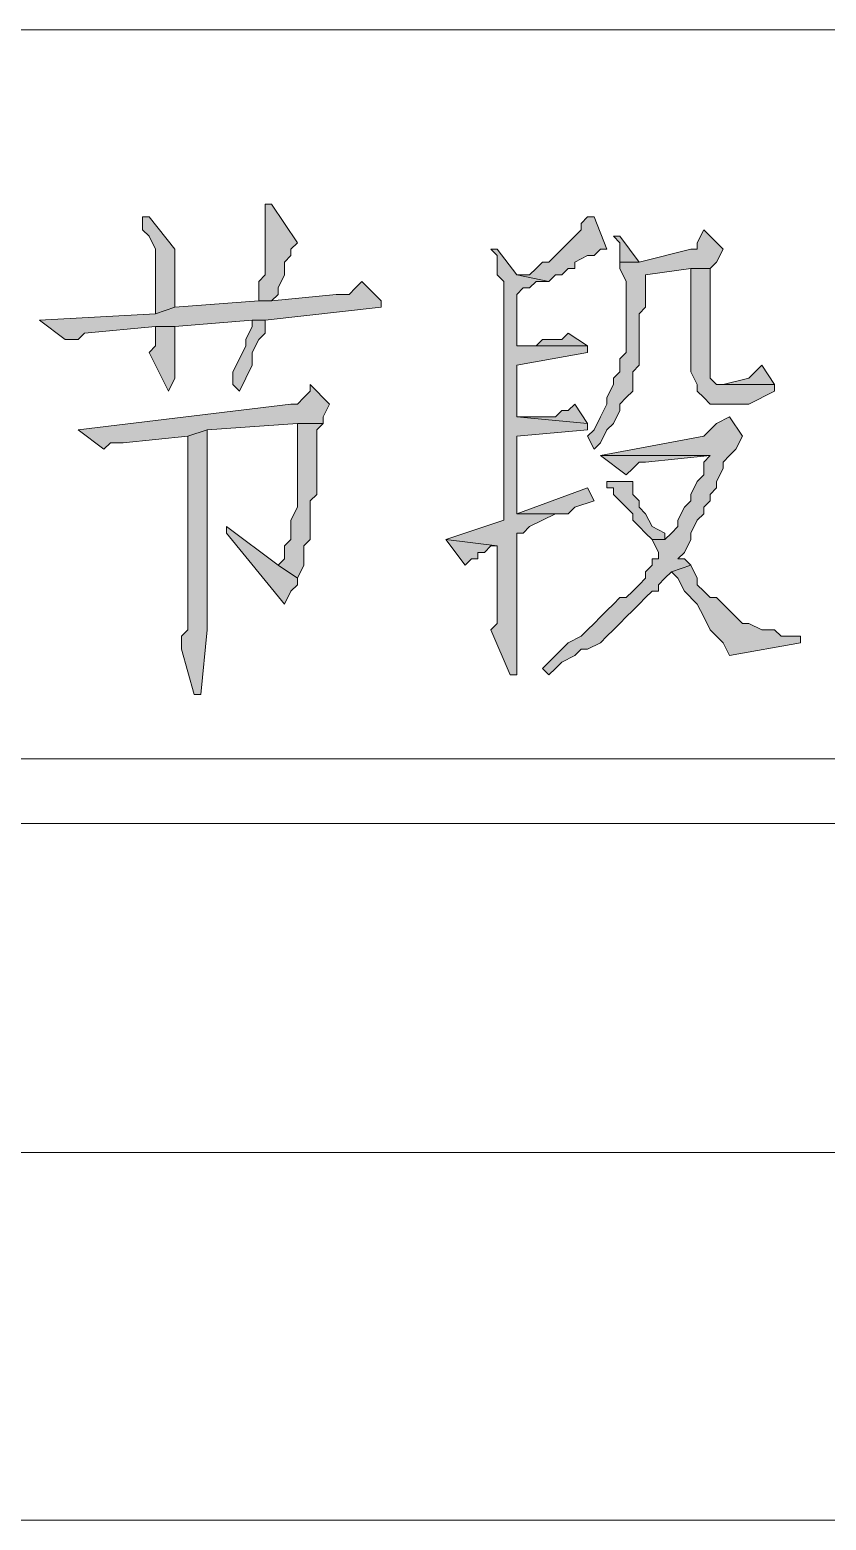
# Model space of a CAD drawing. Header units: millimetres. Extents: x 6 to 291, y 4 to 206.
# Drawn here: x 156.36 to 161.59, y 172.3 to 182.08 of the extents above; entities that cross this region are included whole.
import ezdxf

# ---------------------------------------------------------------- set-up
doc = ezdxf.new("R2010")
doc.units = ezdxf.units.MM
doc.layers.add('C00-00-00', color=7, linetype='Continuous')

msp = doc.modelspace()

# ---------------------------------------------------------------- hatches: boundary and pattern name
at = {"layer": 'C00-00-00'}
h = msp.add_hatch(color=256, dxfattribs=at)
h.dxf.hatch_style = 2
h.paths.add_polyline_path([(157.90333, 180.93267), (157.90333, 180.636336), (157.90333, 180.594003), (157.90333, 180.467003), (157.860997, 180.42467), (157.860997, 180.382336), (157.860997, 180.29767), (157.945663, 180.29767), (157.987997, 180.340003), (157.987997, 180.382336), (158.03033, 180.467003), (158.03033, 180.55167), (158.072663, 180.594003), (158.072663, 180.636336), (158.114997, 180.67867), (157.945663, 180.93267)])
h = msp.add_hatch(color=256, dxfattribs=at)
h.dxf.hatch_style = 2
h.paths.add_polyline_path([(157.141329, 180.848003), (157.098996, 180.848003), (157.098996, 180.763336), (157.141329, 180.721003), (157.183662, 180.636336), (157.183662, 180.340003), (157.183662, 180.255336), (157.183662, 180.213003), (157.310662, 180.255336), (157.310662, 180.55167), (157.310662, 180.636336)])
h = msp.add_hatch(color=256, dxfattribs=at)
h.dxf.hatch_style = 2
h.paths.add_polyline_path([(160.062339, 180.848003), (160.020006, 180.848003), (159.977672, 180.80567), (159.977672, 180.763336), (159.935339, 180.721003), (159.893006, 180.67867), (159.850672, 180.636336), (159.808339, 180.594003), (159.766006, 180.55167), (159.723672, 180.55167), (159.681339, 180.509336), (159.639006, 180.467003), (159.554339, 180.467003), (159.766006, 180.42467), (159.808339, 180.467003), (159.850672, 180.467003), (159.893006, 180.509336), (159.935339, 180.509336), (159.935339, 180.55167), (160.020006, 180.594003), (160.062339, 180.594003), (160.104672, 180.636336), (160.147006, 180.636336)])
h = msp.add_hatch(color=256, dxfattribs=at)
h.dxf.hatch_style = 2
h.paths.add_polyline_path([(160.781998, 180.763336), (160.739665, 180.67867), (160.739665, 180.636336), (160.697331, 180.636336), (160.358665, 180.55167), (160.231665, 180.55167), (160.231665, 180.509336), (160.273998, 180.42467), (160.273998, 179.959003), (160.231665, 179.91667), (160.231665, 179.874336), (160.231665, 179.832003), (160.189331, 179.78967), (160.189331, 179.747336), (160.146998, 179.66267), (160.146998, 179.620336), (160.104665, 179.53567), (160.062331, 179.451003), (160.019998, 179.40867), (160.062331, 179.324003), (160.104665, 179.366336), (160.146998, 179.451003), (160.189331, 179.493336), (160.231665, 179.578003), (160.231665, 179.620336), (160.273998, 179.66267), (160.316331, 179.705003), (160.316331, 179.78967), (160.316331, 179.832003), (160.358665, 179.874336), (160.358665, 179.91667), (160.358665, 179.959003), (160.358665, 180.213003), (160.400998, 180.255336), (160.400998, 180.467003), (160.697331, 180.509336), (160.824331, 180.509336), (160.866665, 180.55167), (160.908998, 180.636336)])
h = msp.add_hatch(color=256, dxfattribs=at)
h.dxf.hatch_style = 2
h.paths.add_polyline_path([(160.23166, 180.721002), (160.189327, 180.721002), (160.23166, 180.678669), (160.23166, 180.636336), (160.23166, 180.551669), (160.35866, 180.551669)])
h = msp.add_hatch(color=256, dxfattribs=at)
h.dxf.hatch_style = 2
h.paths.add_polyline_path([(159.427333, 180.636336), (159.384999, 180.636336), (159.427333, 180.594002), (159.427333, 180.509336), (159.427333, 180.467002), (159.469666, 180.424669), (159.469666, 179.027669), (159.469666, 178.943002), (159.469666, 178.858336), (159.088666, 178.731336), (159.427333, 178.689002), (159.427333, 178.223336), (159.427333, 178.181002), (159.384999, 178.138669), (159.511999, 177.842336), (159.554333, 177.842336), (159.554333, 178.223336), (159.554333, 178.773669), (159.596666, 178.773669), (159.638999, 178.816002), (159.723666, 178.858336), (159.808333, 178.900669), (159.554333, 178.900669), (159.554333, 179.408669), (160.019999, 179.451002), (160.019999, 179.493336), (159.554333, 179.535669), (159.554333, 179.874336), (160.019999, 179.959002), (160.019999, 180.001336), (159.554333, 180.001336), (159.554333, 180.340002), (159.596666, 180.382336), (159.638999, 180.382336), (159.681333, 180.424669), (159.765999, 180.424669), (159.554333, 180.467002)])
h = msp.add_hatch(color=256, dxfattribs=at)
h.dxf.hatch_style = 2
h.paths.add_polyline_path([(158.538337, 180.42467), (158.496003, 180.382337), (158.45367, 180.340004), (158.369003, 180.340004), (157.94567, 180.29767), (157.861003, 180.29767), (157.31067, 180.255337), (157.18367, 180.213004), (156.42167, 180.17067), (156.591003, 180.04367), (156.633337, 180.04367), (156.67567, 180.04367), (156.718003, 180.086004), (157.18367, 180.128337), (157.31067, 180.128337), (157.81867, 180.17067), (157.903337, 180.17067), (158.665337, 180.255337), (158.665337, 180.29767)])
h = msp.add_hatch(color=256, dxfattribs=at)
h.dxf.hatch_style = 2
h.paths.add_polyline_path([(160.82434, 180.509337), (160.69734, 180.509337), (160.69734, 179.874337), (160.69734, 179.832003), (160.739674, 179.747337), (160.739674, 179.705003), (160.782007, 179.66267), (160.82434, 179.620337), (161.07834, 179.620337), (161.247674, 179.705003), (161.247674, 179.747337), (160.909007, 179.747337), (160.866674, 179.747337), (160.82434, 179.78967), (160.82434, 180.467003)])
h = msp.add_hatch(color=256, dxfattribs=at)
h.dxf.hatch_style = 2
h.paths.add_polyline_path([(157.90333, 180.170668), (157.818663, 180.170668), (157.818663, 180.128335), (157.77633, 180.043668), (157.77633, 180.001335), (157.733997, 179.916668), (157.691663, 179.832002), (157.691663, 179.747335), (157.733997, 179.705002), (157.77633, 179.789668), (157.818663, 179.874335), (157.818663, 179.959002), (157.860997, 180.043668), (157.90333, 180.086002)])
h = msp.add_hatch(color=256, dxfattribs=at)
h.dxf.hatch_style = 2
h.paths.add_polyline_path([(157.310666, 180.128336), (157.183666, 180.128336), (157.183666, 180.086003), (157.183666, 180.001336), (157.141333, 179.959003), (157.268333, 179.705003), (157.310666, 179.789669)])
h = msp.add_hatch(color=256, dxfattribs=at)
h.dxf.hatch_style = 2
h.paths.add_polyline_path([(159.893002, 180.086002), (159.850669, 180.043668), (159.808335, 180.043668), (159.723669, 180.043668), (159.681335, 180.001335), (159.554335, 180.001335), (160.020002, 180.001335)])
h = msp.add_hatch(color=256, dxfattribs=at)
h.dxf.hatch_style = 2
h.paths.add_polyline_path([(161.162999, 179.874336), (161.07833, 179.78967), (160.908993, 179.747335), (161.247667, 179.747335)])
h = msp.add_hatch(color=256, dxfattribs=at)
h.dxf.hatch_style = 2
h.paths.add_polyline_path([(158.199662, 179.747335), (158.199662, 179.705002), (158.157329, 179.662669), (158.114996, 179.620335), (158.072662, 179.620335), (156.675662, 179.451002), (156.844996, 179.324002), (156.887329, 179.366335), (156.929662, 179.366335), (156.971996, 179.366335), (157.395329, 179.408669), (157.522329, 179.451002), (158.114996, 179.493335), (158.284329, 179.493335), (158.284329, 179.535669), (158.326662, 179.620335)])
h = msp.add_hatch(color=256, dxfattribs=at)
h.dxf.hatch_style = 2
h.paths.add_polyline_path([(159.935328, 179.620337), (159.892995, 179.578003), (159.850661, 179.578003), (159.808328, 179.53567), (159.723661, 179.53567), (159.681328, 179.53567), (159.554328, 179.53567), (160.019995, 179.493337)])
h = msp.add_hatch(color=256, dxfattribs=at)
h.dxf.hatch_style = 2
h.paths.add_polyline_path([(157.522329, 179.451003), (157.395329, 179.40867), (157.395329, 178.223337), (157.395329, 178.181003), (157.395329, 178.13867), (157.352996, 178.096337), (157.352996, 178.01167), (157.437663, 177.715337), (157.479996, 177.715337), (157.522329, 178.13867)])
h = msp.add_hatch(color=256, dxfattribs=at)
h.dxf.hatch_style = 2
h.paths.add_polyline_path([(158.284331, 179.493336), (158.114997, 179.493336), (158.114997, 179.451002), (158.114997, 179.239336), (158.114997, 179.154669), (158.114997, 178.943002), (158.072664, 178.858336), (158.072664, 178.816002), (158.072664, 178.731336), (158.030331, 178.689002), (158.030331, 178.604336), (157.987997, 178.562002), (158.114997, 178.477336), (158.157331, 178.562002), (158.157331, 178.604336), (158.157331, 178.689002), (158.199664, 178.731336), (158.199664, 178.816002), (158.199664, 178.900669), (158.199664, 178.985336), (158.241997, 179.027669), (158.241997, 179.154669), (158.241997, 179.239336), (158.241997, 179.451002)])
h = msp.add_hatch(color=256, dxfattribs=at)
h.dxf.hatch_style = 2
h.paths.add_polyline_path([(160.951335, 179.53567), (160.866669, 179.493337), (160.824335, 179.451003), (160.782002, 179.40867), (160.104669, 179.28167), (160.824335, 179.28167), (160.782002, 179.239337), (160.782002, 179.15467), (160.739669, 179.112337), (160.697335, 179.02767), (160.697335, 178.985337), (160.655002, 178.943003), (160.612669, 178.858337), (160.612669, 178.816003), (160.570335, 178.77367), (160.528002, 178.731337), (160.443335, 178.731337), (160.485669, 178.64667), (160.485669, 178.604337), (160.443335, 178.604337), (160.443335, 178.562003), (160.401002, 178.51967), (160.401002, 178.477337), (160.358669, 178.435003), (160.316335, 178.39267), (160.274002, 178.350337), (160.231669, 178.350337), (160.189335, 178.308003), (160.147002, 178.26567), (160.104669, 178.223337), (160.062335, 178.181003), (160.020002, 178.13867), (159.977669, 178.096337), (159.893002, 178.054003), (159.850669, 178.01167), (159.808335, 177.969337), (159.723669, 177.88467), (159.766002, 177.842337), (159.808335, 177.88467), (159.850669, 177.927003), (159.935335, 177.969337), (159.977669, 178.01167), (160.020002, 178.01167), (160.104669, 178.054003), (160.147002, 178.096337), (160.189335, 178.13867), (160.231669, 178.181003), (160.274002, 178.223337), (160.316335, 178.26567), (160.358669, 178.308003), (160.401002, 178.350337), (160.443335, 178.39267), (160.485669, 178.39267), (160.485669, 178.435003), (160.528002, 178.477337), (160.570335, 178.51967), (160.697335, 178.562003), (160.655002, 178.604337), (160.612669, 178.604337), (160.655002, 178.64667), (160.697335, 178.731337), (160.697335, 178.77367), (160.739669, 178.858337), (160.782002, 178.90067), (160.782002, 178.943003), (160.824335, 178.985337), (160.824335, 179.02767), (160.866669, 179.070003), (160.866669, 179.112337), (160.909002, 179.197003), (160.909002, 179.239337), (160.951335, 179.28167), (160.993669, 179.324003), (161.036002, 179.40867)])
h = msp.add_hatch(color=256, dxfattribs=at)
h.dxf.hatch_style = 2
h.paths.add_polyline_path([(160.104665, 179.281668), (160.273999, 179.154668), (160.316332, 179.197001), (160.358665, 179.239335), (160.400999, 179.239335), (160.824332, 179.281668)])
h = msp.add_hatch(color=256, dxfattribs=at)
h.dxf.hatch_style = 2
h.paths.add_polyline_path([(160.019997, 179.070003), (159.55433, 178.900669), (159.80833, 178.900669), (159.892997, 178.900669), (159.93533, 178.943003), (160.06233, 178.985336)])
h = msp.add_hatch(color=256, dxfattribs=at)
h.dxf.hatch_style = 2
h.paths.add_polyline_path([(160.316329, 179.112335), (160.146996, 179.112335), (160.146996, 179.070002), (160.189329, 179.070002), (160.189329, 179.027668), (160.231662, 178.985335), (160.273996, 178.943002), (160.316329, 178.900668), (160.316329, 178.858335), (160.358662, 178.816002), (160.400996, 178.773668), (160.443329, 178.731335), (160.527996, 178.731335), (160.527996, 178.773668), (160.443329, 178.816002), (160.400996, 178.900668), (160.358662, 178.943002), (160.358662, 178.985335), (160.316329, 179.027668)])
h = msp.add_hatch(color=256, dxfattribs=at)
h.dxf.hatch_style = 2
h.paths.add_polyline_path([(157.64934, 178.816003), (157.64934, 178.77367), (158.03034, 178.308003), (158.072674, 178.39267), (158.115007, 178.435003), (158.115007, 178.477336), (157.988007, 178.562003)])
h = msp.add_hatch(color=256, dxfattribs=at)
h.dxf.hatch_style = 2
h.paths.add_polyline_path([(159.088674, 178.731336), (159.215674, 178.562003), (159.258008, 178.604336), (159.300341, 178.604336), (159.300341, 178.64667), (159.342674, 178.64667), (159.385008, 178.689003), (159.427341, 178.689003)])
h = msp.add_hatch(color=256, dxfattribs=at)
h.dxf.hatch_style = 2
h.paths.add_polyline_path([(160.697329, 178.562003), (160.570329, 178.51967), (160.612663, 178.477337), (160.654996, 178.39267), (160.739663, 178.308003), (160.781996, 178.223337), (160.824329, 178.13867), (160.908996, 178.054003), (160.951329, 177.969337), (161.416996, 178.054003), (161.416996, 178.096337), (161.374663, 178.096337), (161.289996, 178.096337), (161.247663, 178.13867), (161.205329, 178.13867), (161.162996, 178.13867), (161.078329, 178.181003), (161.035996, 178.181003), (160.993663, 178.223337), (160.951329, 178.26567), (160.908996, 178.308003), (160.866663, 178.350337), (160.824329, 178.350337), (160.781996, 178.39267), (160.739663, 178.435003), (160.739663, 178.477337)])

# ---------------------------------------------------------------- linework, layer by layer
at = {"layer": 'C00-00-00', "lineweight": 5}
for points in [[(36.110332, 182.07567), (247.142004, 182.07567)], [(150.70666, 177.292002), (169.460328, 177.292002)], [(150.70666, 176.868669), (169.460328, 176.868669)], [(40.470669, 174.709669), (183.472667, 174.709669)], [(138.00666, 172.29667), (172.889334, 172.29667)]]:
    msp.add_lwpolyline(points, dxfattribs=at)
at = {"layer": 'C00-00-00', "lineweight": 13}
for points in [[(157.90333, 180.93267), (157.90333, 180.636336), (157.90333, 180.594003), (157.90333, 180.467003), (157.860997, 180.42467), (157.860997, 180.382336), (157.860997, 180.29767), (157.945663, 180.29767), (157.987997, 180.340003), (157.987997, 180.382336), (158.03033, 180.467003), (158.03033, 180.55167), (158.072663, 180.594003), (158.072663, 180.636336), (158.114997, 180.67867), (157.945663, 180.93267)], [(157.141329, 180.848003), (157.098996, 180.848003), (157.098996, 180.763336), (157.141329, 180.721003), (157.183662, 180.636336), (157.183662, 180.340003), (157.183662, 180.255336), (157.183662, 180.213003), (157.310662, 180.255336), (157.310662, 180.55167), (157.310662, 180.636336)], [(160.062339, 180.848003), (160.020006, 180.848003), (159.977672, 180.80567), (159.977672, 180.763336), (159.935339, 180.721003), (159.893006, 180.67867), (159.850672, 180.636336), (159.808339, 180.594003), (159.766006, 180.55167), (159.723672, 180.55167), (159.681339, 180.509336), (159.639006, 180.467003), (159.554339, 180.467003), (159.766006, 180.42467), (159.808339, 180.467003), (159.850672, 180.467003), (159.893006, 180.509336), (159.935339, 180.509336), (159.935339, 180.55167), (160.020006, 180.594003), (160.062339, 180.594003), (160.104672, 180.636336), (160.147006, 180.636336)], [(160.781998, 180.763336), (160.739665, 180.67867), (160.739665, 180.636336), (160.697331, 180.636336), (160.358665, 180.55167), (160.231665, 180.55167), (160.231665, 180.509336), (160.273998, 180.42467), (160.273998, 179.959003), (160.231665, 179.91667), (160.231665, 179.874336), (160.231665, 179.832003), (160.189331, 179.78967), (160.189331, 179.747336), (160.146998, 179.66267), (160.146998, 179.620336), (160.104665, 179.53567), (160.062331, 179.451003), (160.019998, 179.40867), (160.062331, 179.324003), (160.104665, 179.366336), (160.146998, 179.451003), (160.189331, 179.493336), (160.231665, 179.578003), (160.231665, 179.620336), (160.273998, 179.66267), (160.316331, 179.705003), (160.316331, 179.78967), (160.316331, 179.832003), (160.358665, 179.874336), (160.358665, 179.91667), (160.358665, 179.959003), (160.358665, 180.213003), (160.400998, 180.255336), (160.400998, 180.467003), (160.697331, 180.509336), (160.824331, 180.509336), (160.866665, 180.55167), (160.908998, 180.636336)], [(160.23166, 180.721002), (160.189327, 180.721002), (160.23166, 180.678669), (160.23166, 180.636336), (160.23166, 180.551669), (160.35866, 180.551669)], [(159.427333, 180.636336), (159.384999, 180.636336), (159.427333, 180.594002), (159.427333, 180.509336), (159.427333, 180.467002), (159.469666, 180.424669), (159.469666, 179.027669), (159.469666, 178.943002), (159.469666, 178.858336), (159.088666, 178.731336), (159.427333, 178.689002), (159.427333, 178.223336), (159.427333, 178.181002), (159.384999, 178.138669), (159.511999, 177.842336), (159.554333, 177.842336), (159.554333, 178.223336), (159.554333, 178.773669), (159.596666, 178.773669), (159.638999, 178.816002), (159.723666, 178.858336), (159.808333, 178.900669), (159.554333, 178.900669), (159.554333, 179.408669), (160.019999, 179.451002), (160.019999, 179.493336), (159.554333, 179.535669), (159.554333, 179.874336), (160.019999, 179.959002), (160.019999, 180.001336), (159.554333, 180.001336), (159.554333, 180.340002), (159.596666, 180.382336), (159.638999, 180.382336), (159.681333, 180.424669), (159.765999, 180.424669), (159.554333, 180.467002)], [(158.538337, 180.42467), (158.496003, 180.382337), (158.45367, 180.340004), (158.369003, 180.340004), (157.94567, 180.29767), (157.861003, 180.29767), (157.31067, 180.255337), (157.18367, 180.213004), (156.42167, 180.17067), (156.591003, 180.04367), (156.633337, 180.04367), (156.67567, 180.04367), (156.718003, 180.086004), (157.18367, 180.128337), (157.31067, 180.128337), (157.81867, 180.17067), (157.903337, 180.17067), (158.665337, 180.255337), (158.665337, 180.29767)], [(160.82434, 180.509337), (160.69734, 180.509337), (160.69734, 179.874337), (160.69734, 179.832003), (160.739674, 179.747337), (160.739674, 179.705003), (160.782007, 179.66267), (160.82434, 179.620337), (161.07834, 179.620337), (161.247674, 179.705003), (161.247674, 179.747337), (160.909007, 179.747337), (160.866674, 179.747337), (160.82434, 179.78967), (160.82434, 180.467003)], [(157.90333, 180.170668), (157.818663, 180.170668), (157.818663, 180.128335), (157.77633, 180.043668), (157.77633, 180.001335), (157.733997, 179.916668), (157.691663, 179.832002), (157.691663, 179.747335), (157.733997, 179.705002), (157.77633, 179.789668), (157.818663, 179.874335), (157.818663, 179.959002), (157.860997, 180.043668), (157.90333, 180.086002)], [(157.310666, 180.128336), (157.183666, 180.128336), (157.183666, 180.086003), (157.183666, 180.001336), (157.141333, 179.959003), (157.268333, 179.705003), (157.310666, 179.789669)], [(159.893002, 180.086002), (159.850669, 180.043668), (159.808335, 180.043668), (159.723669, 180.043668), (159.681335, 180.001335), (159.554335, 180.001335), (160.020002, 180.001335)], [(161.162999, 179.874336), (161.07833, 179.78967), (160.908993, 179.747335), (161.247667, 179.747335)], [(158.199662, 179.747335), (158.199662, 179.705002), (158.157329, 179.662669), (158.114996, 179.620335), (158.072662, 179.620335), (156.675662, 179.451002), (156.844996, 179.324002), (156.887329, 179.366335), (156.929662, 179.366335), (156.971996, 179.366335), (157.395329, 179.408669), (157.522329, 179.451002), (158.114996, 179.493335), (158.284329, 179.493335), (158.284329, 179.535669), (158.326662, 179.620335)], [(159.935328, 179.620337), (159.892995, 179.578003), (159.850661, 179.578003), (159.808328, 179.53567), (159.723661, 179.53567), (159.681328, 179.53567), (159.554328, 179.53567), (160.019995, 179.493337)], [(157.522329, 179.451003), (157.395329, 179.40867), (157.395329, 178.223337), (157.395329, 178.181003), (157.395329, 178.13867), (157.352996, 178.096337), (157.352996, 178.01167), (157.437663, 177.715337), (157.479996, 177.715337), (157.522329, 178.13867)], [(158.284331, 179.493336), (158.114997, 179.493336), (158.114997, 179.451002), (158.114997, 179.239336), (158.114997, 179.154669), (158.114997, 178.943002), (158.072664, 178.858336), (158.072664, 178.816002), (158.072664, 178.731336), (158.030331, 178.689002), (158.030331, 178.604336), (157.987997, 178.562002), (158.114997, 178.477336), (158.157331, 178.562002), (158.157331, 178.604336), (158.157331, 178.689002), (158.199664, 178.731336), (158.199664, 178.816002), (158.199664, 178.900669), (158.199664, 178.985336), (158.241997, 179.027669), (158.241997, 179.154669), (158.241997, 179.239336), (158.241997, 179.451002)], [(160.951335, 179.53567), (160.866669, 179.493337), (160.824335, 179.451003), (160.782002, 179.40867), (160.104669, 179.28167), (160.824335, 179.28167), (160.782002, 179.239337), (160.782002, 179.15467), (160.739669, 179.112337), (160.697335, 179.02767), (160.697335, 178.985337), (160.655002, 178.943003), (160.612669, 178.858337), (160.612669, 178.816003), (160.570335, 178.77367), (160.528002, 178.731337), (160.443335, 178.731337), (160.485669, 178.64667), (160.485669, 178.604337), (160.443335, 178.604337), (160.443335, 178.562003), (160.401002, 178.51967), (160.401002, 178.477337), (160.358669, 178.435003), (160.316335, 178.39267), (160.274002, 178.350337), (160.231669, 178.350337), (160.189335, 178.308003), (160.147002, 178.26567), (160.104669, 178.223337), (160.062335, 178.181003), (160.020002, 178.13867), (159.977669, 178.096337), (159.893002, 178.054003), (159.850669, 178.01167), (159.808335, 177.969337), (159.723669, 177.88467), (159.766002, 177.842337), (159.808335, 177.88467), (159.850669, 177.927003), (159.935335, 177.969337), (159.977669, 178.01167), (160.020002, 178.01167), (160.104669, 178.054003), (160.147002, 178.096337), (160.189335, 178.13867), (160.231669, 178.181003), (160.274002, 178.223337), (160.316335, 178.26567), (160.358669, 178.308003), (160.401002, 178.350337), (160.443335, 178.39267), (160.485669, 178.39267), (160.485669, 178.435003), (160.528002, 178.477337), (160.570335, 178.51967), (160.697335, 178.562003), (160.655002, 178.604337), (160.612669, 178.604337), (160.655002, 178.64667), (160.697335, 178.731337), (160.697335, 178.77367), (160.739669, 178.858337), (160.782002, 178.90067), (160.782002, 178.943003), (160.824335, 178.985337), (160.824335, 179.02767), (160.866669, 179.070003), (160.866669, 179.112337), (160.909002, 179.197003), (160.909002, 179.239337), (160.951335, 179.28167), (160.993669, 179.324003), (161.036002, 179.40867)], [(160.104665, 179.281668), (160.273999, 179.154668), (160.316332, 179.197001), (160.358665, 179.239335), (160.400999, 179.239335), (160.824332, 179.281668)], [(160.019997, 179.070003), (159.55433, 178.900669), (159.80833, 178.900669), (159.892997, 178.900669), (159.93533, 178.943003), (160.06233, 178.985336)], [(160.316329, 179.112335), (160.146996, 179.112335), (160.146996, 179.070002), (160.189329, 179.070002), (160.189329, 179.027668), (160.231662, 178.985335), (160.273996, 178.943002), (160.316329, 178.900668), (160.316329, 178.858335), (160.358662, 178.816002), (160.400996, 178.773668), (160.443329, 178.731335), (160.527996, 178.731335), (160.527996, 178.773668), (160.443329, 178.816002), (160.400996, 178.900668), (160.358662, 178.943002), (160.358662, 178.985335), (160.316329, 179.027668)], [(157.64934, 178.816003), (157.64934, 178.77367), (158.03034, 178.308003), (158.072674, 178.39267), (158.115007, 178.435003), (158.115007, 178.477336), (157.988007, 178.562003)], [(159.088674, 178.731336), (159.215674, 178.562003), (159.258008, 178.604336), (159.300341, 178.604336), (159.300341, 178.64667), (159.342674, 178.64667), (159.385008, 178.689003), (159.427341, 178.689003)], [(160.697329, 178.562003), (160.570329, 178.51967), (160.612663, 178.477337), (160.654996, 178.39267), (160.739663, 178.308003), (160.781996, 178.223337), (160.824329, 178.13867), (160.908996, 178.054003), (160.951329, 177.969337), (161.416996, 178.054003), (161.416996, 178.096337), (161.374663, 178.096337), (161.289996, 178.096337), (161.247663, 178.13867), (161.205329, 178.13867), (161.162996, 178.13867), (161.078329, 178.181003), (161.035996, 178.181003), (160.993663, 178.223337), (160.951329, 178.26567), (160.908996, 178.308003), (160.866663, 178.350337), (160.824329, 178.350337), (160.781996, 178.39267), (160.739663, 178.435003), (160.739663, 178.477337)]]:
    msp.add_lwpolyline(points, close=True, dxfattribs=at)

doc.saveas('drawing.dxf')
